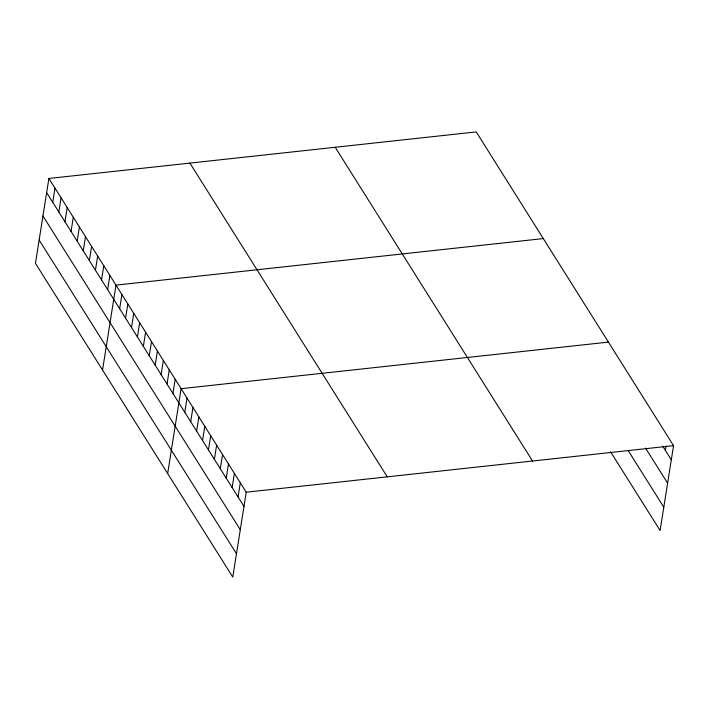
<?xml version="1.0" encoding="UTF-8"?>
<svg xmlns="http://www.w3.org/2000/svg" width="709" height="709" viewBox="0 0 709 709"><rect width="100%" height="100%" fill="white"/><g stroke="black" fill="none" stroke-linecap="round" stroke-linejoin="round"><path stroke-width="1.06" d="M48.894 178.464L35.45 263.349L232.782 577.091L246.227 492.206L48.894 178.464L476.218 131.909L673.55 445.651L660.106 530.536L610.591 451.81M52.75 202.349L54.992 188.169M58.847 212.044L61.089 197.864M64.944 221.74L67.195 207.56M71.042 231.444L73.293 217.255M77.148 241.14L79.39 226.951M83.245 250.835L85.488 236.655M89.343 260.531L91.594 246.351M95.44 270.226L97.691 256.046M101.547 279.931L103.789 265.742M107.644 289.627L109.886 275.438M102.539 370.027L115.984 285.142L543.307 238.578M119.661 308.734L121.904 294.554M125.582 318.146L127.824 303.966M131.502 327.558L133.744 313.378M137.422 336.97L139.664 322.79M143.342 346.382L145.584 332.202M149.262 355.794L151.504 341.614M155.182 365.206L157.425 351.026M161.103 374.618L163.345 360.438M167.023 384.03L169.265 369.85M172.943 393.442L175.185 379.262M167.661 473.559L181.105 388.674L608.428 342.11M184.783 412.266L187.025 398.086M190.703 421.678L192.945 407.498M196.623 431.09L198.866 416.91M202.544 440.502L204.786 426.322M208.464 449.914L210.706 435.734M214.384 459.326L216.626 445.146M220.304 468.738L222.546 454.558M226.224 478.15L228.466 463.97M232.144 487.562L234.387 473.382M238.064 496.974L240.307 482.794M665.388 450.419L666.079 446.058M246.227 492.206L673.55 445.651M662.693 446.138L671.308 459.831M645.544 448.079L667.612 483.166M628.28 450.729L663.801 507.201M335.197 147.277L532.53 461.01M189.915 163.105L387.247 476.838M46.652 192.653L243.976 506.386M42.957 215.979L240.289 529.72M39.146 240.023L236.478 553.756"/></g></svg>
